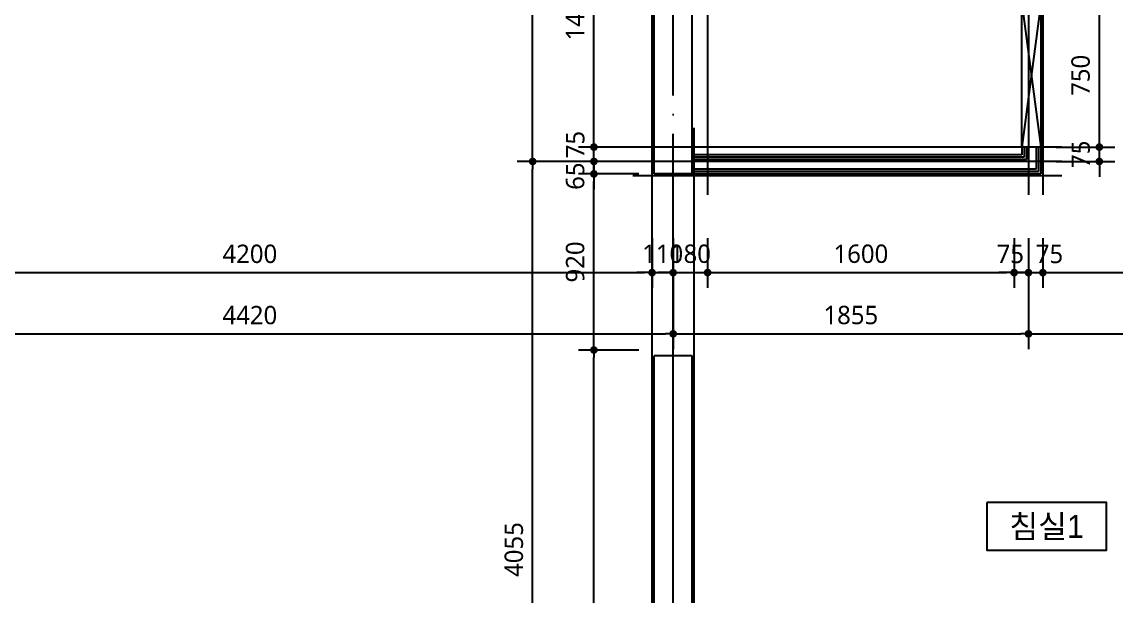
# Model space of a CAD drawing. Header units: millimetres. Extents: x 0 to 92204, y -190080 to 23760.
# Drawn here: x 66415 to 72128, y -38691 to -35691 of the extents above; entities that cross this region are included whole.
import ezdxf
from ezdxf.enums import TextEntityAlignment as Align
from ezdxf.xclip import XClip

# ---------------------------------------------------------------- set-up
doc = ezdxf.new("R2010")
doc.units = ezdxf.units.MM
doc.header["$LTSCALE"] = 100
doc.header["$XCLIPFRAME"] = 0
doc.linetypes.add('AUDIT_D_220706163347-0', pattern=[0])
doc.linetypes.add('CEN', pattern=[62, 60, -1, 0, -1])
doc.layers.get('defpoints').update_dxf_attribs({"color": 139})
for name, color, linetype in [('AA-XXXX-DIMS', 7, 'Continuous'), ('CEN_CON', 1, 'CEN'), ('CONC', 2, 'Continuous'), ('DIM', 7, 'AUDIT_D_220706163347-0'), ('MC', 135, 'Continuous'), ('WAL_DRY', 7, 'Continuous'), ('실명', 3, 'AUDIT_D_220706163347-0'), ('실명박스', 7, 'AUDIT_D_220706163347-0'), ('창호-open', 4, 'Continuous')]:
    doc.layers.add(name, color=color, linetype=linetype)
doc.styles.add('HAUD01', font='Dotum.ttf')
doc.styles.add('맑은 고딕', font='malgun.ttf')
doc.dimstyles.new('NDIM40-in', dxfattribs={"dimscale": 40, "dimtxt": 2.4, "dimasz": 1, "dimexe": 2, "dimexo": 2, "dimgap": 1.2, "dimtad": 1, "dimdec": 0, "dimrnd": 0.25, "dimzin": 0, "dimdsep": 46, "dimtxsty": '맑은 고딕', "dimblk": 'DOT', "dimcen": 5, "dimclrd": 256, "dimclre": 256, "dimclrt": 3, "dimadec": 0, "dimazin": 0, "dimtfac": 1, "dimtdec": 0, "dimtix": 1, "dimtmove": 2, "dimatfit": 1, "dimldrblk": 'DIMDOT', "dimfxl": 0, "dimtolj": 1, "dimtzin": 0, "dimarcsym": 0})

# ---------------------------------------------------------------- blocks, each defined once
blk = doc.blocks.new('U-84A(확장)')
at = {"layer": 'CEN_CON'}
for p, q in [((10785, -300), (10785, 10635)), ((12640, 10635), (12640, 5380)), ((12815, 5555), (10575, 5555))]:
    blk.add_line(p, q, dxfattribs=at)
at = {"layer": 'CONC'}
for p, q in [((10685, 5490), (10685, 7680)), ((10885, 5490), (10885, 7680)), ((10885, 5490), (10685, 5490)), ((10685, 2140), (10685, 4540)), ((10885, 4540), (10685, 4540)), ((10885, 2140), (10885, 4540))]:
    blk.add_line(p, q, dxfattribs=at)
at = {"layer": 'MC'}
for p, q in [((10675, -300), (10675, 10635)), ((12715, 10635), (12715, 5380)), ((10965, 7245), (10965, 5380)), ((10895, -300), (10895, 5730)), ((12815, 5630), (10575, 5630)), ((12815, 5480), (10575, 5480))]:
    blk.add_line(p, q, dxfattribs=at)
at = {"layer": 'WAL_DRY'}
for p, q in [((12605, 5630), (12605, 5590)), ((12617.5, 5630), (12617.5, 5577.5)), ((12630, 5630), (12630, 5565)), ((12680, 5630), (12680, 5515)), ((12692.5, 5630), (12692.5, 5502.5)), ((12705, 5630), (12705, 5490)), ((12605, 5590), (10885, 5590)), ((12617.5, 5577.5), (10885, 5577.5)), ((12630, 5565), (10885, 5565)), ((12680, 5515), (10885, 5515)), ((12692.5, 5502.5), (10885, 5502.5)), ((12705, 5490), (10885, 5490))]:
    blk.add_line(p, q, dxfattribs=at)
blk = doc.blocks.new('_Dot')
at = {"color": 0, "linetype": 'ByBlock', "lineweight": -2}
blk.add_line((-0.5, 0), (-1, 0), dxfattribs=at)
at = {"color": 0, "linetype": 'ByBlock', "const_width": 0.5}
blk.add_lwpolyline([(-0.25, 0, 1), (0.25, 0, 1)], format="xyb", close=True, dxfattribs=at)
blk = doc.blocks.new('*D592')
at = {"layer": 'defpoints', "color": 0, "transparency": 16777216}
for p in [(65505.2, -36740.4), (69705.2, -36740.4), (69705.2, -37001.1)]:
    blk.add_point(p, dxfattribs=at)
at = {"layer": 'DIM', "lineweight": -2, "transparency": 16777216}
for p, q in [((65505.2, -36820.4), (65505.2, -37081.1)), ((69705.2, -36820.4), (69705.2, -37081.1)), ((65545.2, -37001.1), (69665.2, -37001.1))]:
    blk.add_line(p, q, dxfattribs=at)
at = {"layer": 'DIM', "lineweight": -2, "transparency": 16777216, "xscale": 40, "yscale": 40, "zscale": 40, "rotation": 180}
blk.add_blockref('_Dot', (65505.2, -37001.1), dxfattribs=at)
at = {"layer": 'DIM', "lineweight": -2, "transparency": 16777216, "xscale": 40, "yscale": 40, "zscale": 40}
blk.add_blockref('_Dot', (69705.2, -37001.1), dxfattribs=at)
at = {"layer": 'DIM', "color": 3, "transparency": 16777216, "insert": (67605.2, -36903.5), "char_height": 96, "attachment_point": 5, "style": '맑은 고딕'}
blk.add_mtext('\\A1;4200', dxfattribs=at)
blk = doc.blocks.new('DIMDOT')
at = {"layer": 'AA-XXXX-DIMS'}
for p, q in [((0, -1.5), (0, 1.5)), ((-1.5, 0), (1.5, 0))]:
    blk.add_line(p, q, dxfattribs=at)
for radius in [0.5, 0.25]:
    blk.add_circle((0, 0), radius, dxfattribs=at)
blk = doc.blocks.new('*D593')
at = {"layer": 'defpoints', "color": 0, "transparency": 16777216}
for p in [(69705.2, -36740.4), (69815.2, -36740.4), (69815.2, -37001.1)]:
    blk.add_point(p, dxfattribs=at)
at = {"layer": 'DIM', "lineweight": -2, "transparency": 16777216}
for p, q in [((69705.2, -36820.4), (69705.2, -37081.1)), ((69815.2, -36820.4), (69815.2, -37081.1)), ((69665.2, -37001.1), (69625.2, -37001.1)), ((69705.2, -37001.1), (69815.2, -37001.1)), ((69855.2, -37001.1), (69895.2, -37001.1))]:
    blk.add_line(p, q, dxfattribs=at)
at = {"layer": 'DIM', "lineweight": -2, "transparency": 16777216, "xscale": 40, "yscale": 40, "zscale": 40}
blk.add_blockref('_Dot', (69705.2, -37001.1), dxfattribs=at)
at = {"layer": 'DIM', "lineweight": -2, "transparency": 16777216, "xscale": 40, "yscale": 40, "zscale": 40, "rotation": 180}
blk.add_blockref('_Dot', (69815.2, -37001.1), dxfattribs=at)
at = {"layer": 'DIM', "color": 3, "transparency": 16777216, "insert": (69760.2, -36903.2), "char_height": 96, "attachment_point": 5, "style": '맑은 고딕'}
blk.add_mtext('\\A1;110', dxfattribs=at)
blk = doc.blocks.new('*D594')
at = {"layer": 'defpoints', "color": 0, "transparency": 16777216}
for p in [(69815.2, -36740.4), (69995.2, -36740.4), (69995.2, -37001.1)]:
    blk.add_point(p, dxfattribs=at)
at = {"layer": 'DIM', "lineweight": -2, "transparency": 16777216}
for p, q in [((69815.2, -36820.4), (69815.2, -37081.1)), ((69995.2, -36820.4), (69995.2, -37081.1)), ((69775.2, -37001.1), (69735.2, -37001.1)), ((69815.2, -37001.1), (69995.2, -37001.1)), ((70035.2, -37001.1), (70075.2, -37001.1))]:
    blk.add_line(p, q, dxfattribs=at)
at = {"layer": 'DIM', "lineweight": -2, "transparency": 16777216, "xscale": 40, "yscale": 40, "zscale": 40}
blk.add_blockref('_Dot', (69815.2, -37001.1), dxfattribs=at)
at = {"layer": 'DIM', "lineweight": -2, "transparency": 16777216, "xscale": 40, "yscale": 40, "zscale": 40, "rotation": 180}
blk.add_blockref('_Dot', (69995.2, -37001.1), dxfattribs=at)
at = {"layer": 'DIM', "color": 3, "transparency": 16777216, "insert": (69905.2, -36903.2), "char_height": 96, "attachment_point": 5, "style": '맑은 고딕'}
blk.add_mtext('\\A1;180', dxfattribs=at)
blk = doc.blocks.new('*D595')
at = {"layer": 'defpoints', "color": 0, "transparency": 16777216}
for p in [(69995.2, -36740.4), (71595.2, -36740.4), (71595.2, -37001.1)]:
    blk.add_point(p, dxfattribs=at)
at = {"layer": 'DIM', "lineweight": -2, "transparency": 16777216}
for p, q in [((69995.2, -36820.4), (69995.2, -37081.1)), ((71595.2, -36820.4), (71595.2, -37081.1)), ((70035.2, -37001.1), (71555.2, -37001.1))]:
    blk.add_line(p, q, dxfattribs=at)
at = {"layer": 'DIM', "lineweight": -2, "transparency": 16777216, "xscale": 40, "yscale": 40, "zscale": 40, "rotation": 180}
blk.add_blockref('_Dot', (69995.2, -37001.1), dxfattribs=at)
at = {"layer": 'DIM', "lineweight": -2, "transparency": 16777216, "xscale": 40, "yscale": 40, "zscale": 40}
blk.add_blockref('_Dot', (71595.2, -37001.1), dxfattribs=at)
at = {"layer": 'DIM', "color": 3, "transparency": 16777216, "insert": (70795.2, -36903.2), "char_height": 96, "attachment_point": 5, "style": '맑은 고딕'}
blk.add_mtext('\\A1;1600', dxfattribs=at)
blk = doc.blocks.new('*D596')
at = {"layer": 'defpoints', "color": 0, "transparency": 16777216}
for p in [(71595.2, -36740.4), (71670.2, -36740.4), (71670.2, -37001.1)]:
    blk.add_point(p, dxfattribs=at)
at = {"layer": 'DIM', "lineweight": -2, "transparency": 16777216}
for p, q in [((71595.2, -36820.4), (71595.2, -37081.1)), ((71670.2, -36820.4), (71670.2, -37081.1)), ((71555.2, -37001.1), (71515.2, -37001.1)), ((71595.2, -37001.1), (71670.2, -37001.1)), ((71710.2, -37001.1), (71750.2, -37001.1))]:
    blk.add_line(p, q, dxfattribs=at)
at = {"layer": 'DIM', "lineweight": -2, "transparency": 16777216, "xscale": 40, "yscale": 40, "zscale": 40}
blk.add_blockref('_Dot', (71595.2, -37001.1), dxfattribs=at)
at = {"layer": 'DIM', "lineweight": -2, "transparency": 16777216, "xscale": 40, "yscale": 40, "zscale": 40, "rotation": 180}
blk.add_blockref('_Dot', (71670.2, -37001.1), dxfattribs=at)
at = {"layer": 'DIM', "color": 3, "transparency": 16777216, "insert": (71575.1, -36904.3), "char_height": 96, "attachment_point": 5, "style": '맑은 고딕'}
blk.add_mtext('\\A1;75', dxfattribs=at)
blk = doc.blocks.new('*D597')
at = {"layer": 'defpoints', "color": 0, "transparency": 16777216}
for p in [(71670.2, -36740.4), (71745.2, -36740.4), (71745.2, -37001.1)]:
    blk.add_point(p, dxfattribs=at)
at = {"layer": 'DIM', "lineweight": -2, "transparency": 16777216}
for p, q in [((71670.2, -36820.4), (71670.2, -37081.1)), ((71745.2, -36820.4), (71745.2, -37081.1)), ((71630.2, -37001.1), (71590.2, -37001.1)), ((71670.2, -37001.1), (71745.2, -37001.1)), ((71785.2, -37001.1), (71825.2, -37001.1))]:
    blk.add_line(p, q, dxfattribs=at)
at = {"layer": 'DIM', "lineweight": -2, "transparency": 16777216, "xscale": 40, "yscale": 40, "zscale": 40}
blk.add_blockref('_Dot', (71670.2, -37001.1), dxfattribs=at)
at = {"layer": 'DIM', "lineweight": -2, "transparency": 16777216, "xscale": 40, "yscale": 40, "zscale": 40, "rotation": 180}
blk.add_blockref('_Dot', (71745.2, -37001.1), dxfattribs=at)
at = {"layer": 'DIM', "color": 3, "transparency": 16777216, "insert": (71779.7, -36904.3), "char_height": 96, "attachment_point": 5, "style": '맑은 고딕'}
blk.add_mtext('\\A1;75', dxfattribs=at)
blk = doc.blocks.new('*D598')
at = {"layer": 'defpoints', "color": 0, "transparency": 16777216}
for p in [(71745.2, -36740.4), (72925.2, -36740.4), (72925.2, -37001.1)]:
    blk.add_point(p, dxfattribs=at)
at = {"layer": 'DIM', "lineweight": -2, "transparency": 16777216}
for p, q in [((71745.2, -36820.4), (71745.2, -37081.1)), ((72925.2, -36820.4), (72925.2, -37081.1)), ((71785.2, -37001.1), (72885.2, -37001.1))]:
    blk.add_line(p, q, dxfattribs=at)
at = {"layer": 'DIM', "lineweight": -2, "transparency": 16777216, "xscale": 40, "yscale": 40, "zscale": 40, "rotation": 180}
blk.add_blockref('_Dot', (71745.2, -37001.1), dxfattribs=at)
at = {"layer": 'DIM', "lineweight": -2, "transparency": 16777216, "xscale": 40, "yscale": 40, "zscale": 40}
blk.add_blockref('_Dot', (72925.2, -37001.1), dxfattribs=at)
at = {"layer": 'DIM', "color": 3, "transparency": 16777216, "insert": (72335.2, -36903.2), "char_height": 96, "attachment_point": 5, "style": '맑은 고딕'}
blk.add_mtext('\\A1;1180', dxfattribs=at)
blk = doc.blocks.new('*D601')
at = {"layer": 'defpoints', "color": 0, "transparency": 16777216}
for p in [(71670.2, -36740.4), (73660.2, -36740.4), (73660.2, -37321.1)]:
    blk.add_point(p, dxfattribs=at)
at = {"layer": 'DIM', "lineweight": -2, "transparency": 16777216}
for p, q in [((71670.2, -36820.4), (71670.2, -37401.1)), ((73660.2, -36820.4), (73660.2, -37401.1)), ((71710.2, -37321.1), (73620.2, -37321.1))]:
    blk.add_line(p, q, dxfattribs=at)
at = {"layer": 'DIM', "lineweight": -2, "transparency": 16777216, "xscale": 40, "yscale": 40, "zscale": 40, "rotation": 180}
blk.add_blockref('_Dot', (71670.2, -37321.1), dxfattribs=at)
at = {"layer": 'DIM', "lineweight": -2, "transparency": 16777216, "xscale": 40, "yscale": 40, "zscale": 40}
blk.add_blockref('_Dot', (73660.2, -37321.1), dxfattribs=at)
at = {"layer": 'DIM', "color": 3, "transparency": 16777216, "insert": (72665.2, -37223.2), "char_height": 96, "attachment_point": 5, "style": '맑은 고딕'}
blk.add_mtext('\\A1;1990', dxfattribs=at)
blk = doc.blocks.new('*D602')
at = {"layer": 'defpoints', "color": 0, "transparency": 16777216}
for p in [(69815.2, -36740.4), (71670.2, -36740.4), (71670.2, -37321.1)]:
    blk.add_point(p, dxfattribs=at)
at = {"layer": 'DIM', "lineweight": -2, "transparency": 16777216}
for p, q in [((69815.2, -36820.4), (69815.2, -37401.1)), ((71670.2, -36820.4), (71670.2, -37401.1)), ((69855.2, -37321.1), (71630.2, -37321.1))]:
    blk.add_line(p, q, dxfattribs=at)
at = {"layer": 'DIM', "lineweight": -2, "transparency": 16777216, "xscale": 40, "yscale": 40, "zscale": 40, "rotation": 180}
blk.add_blockref('_Dot', (69815.2, -37321.1), dxfattribs=at)
at = {"layer": 'DIM', "lineweight": -2, "transparency": 16777216, "xscale": 40, "yscale": 40, "zscale": 40}
blk.add_blockref('_Dot', (71670.2, -37321.1), dxfattribs=at)
at = {"layer": 'DIM', "color": 3, "transparency": 16777216, "insert": (70742.7, -37223.2), "char_height": 96, "attachment_point": 5, "style": '맑은 고딕'}
blk.add_mtext('\\A1;1855', dxfattribs=at)
blk = doc.blocks.new('*D603')
at = {"layer": 'defpoints', "color": 0, "transparency": 16777216}
for p in [(65395.2, -36740.4), (69815.2, -36740.4), (69815.2, -37321.1)]:
    blk.add_point(p, dxfattribs=at)
at = {"layer": 'DIM', "lineweight": -2, "transparency": 16777216}
for p, q in [((65395.2, -36820.4), (65395.2, -37401.1)), ((69815.2, -36820.4), (69815.2, -37401.1)), ((65435.2, -37321.1), (69775.2, -37321.1))]:
    blk.add_line(p, q, dxfattribs=at)
at = {"layer": 'DIM', "lineweight": -2, "transparency": 16777216, "xscale": 40, "yscale": 40, "zscale": 40, "rotation": 180}
blk.add_blockref('_Dot', (65395.2, -37321.1), dxfattribs=at)
at = {"layer": 'DIM', "lineweight": -2, "transparency": 16777216, "xscale": 40, "yscale": 40, "zscale": 40}
blk.add_blockref('_Dot', (69815.2, -37321.1), dxfattribs=at)
at = {"layer": 'DIM', "color": 3, "transparency": 16777216, "insert": (67605.2, -37223.5), "char_height": 96, "attachment_point": 5, "style": '맑은 고딕'}
blk.add_mtext('\\A1;4420', dxfattribs=at)
blk = doc.blocks.new('*D538')
at = {"layer": 'defpoints', "color": 0, "transparency": 16777216}
for p in [(69401.4, -37405.4), (69715.2, -37405.4), (69715.2, -40475.4)]:
    blk.add_point(p, dxfattribs=at)
at = {"layer": 'DIM', "lineweight": -2, "transparency": 16777216}
for p, q in [((69635.2, -37405.4), (69321.4, -37405.4)), ((69401.4, -40435.4), (69401.4, -37445.4)), ((69635.2, -40475.4), (69321.4, -40475.4))]:
    blk.add_line(p, q, dxfattribs=at)
at = {"layer": 'DIM', "lineweight": -2, "transparency": 16777216, "xscale": 40, "yscale": 40, "zscale": 40}
for p, rotation in [((69401.4, -37405.4), 90), ((69401.4, -40475.4), 270)]:
    blk.add_blockref('_Dot', p, dxfattribs=dict(at, rotation=rotation))
at = {"layer": 'DIM', "color": 3, "transparency": 16777216, "insert": (69303.8, -38940.4), "char_height": 96, "attachment_point": 5, "rotation": 90, "style": '맑은 고딕'}
blk.add_mtext('\\A1;3070', dxfattribs=at)
blk = doc.blocks.new('*D539')
at = {"layer": 'defpoints', "color": 0, "transparency": 16777216}
for p in [(69401.4, -36485.4), (69715.2, -36485.4), (69715.2, -37405.4)]:
    blk.add_point(p, dxfattribs=at)
at = {"layer": 'DIM', "lineweight": -2, "transparency": 16777216}
for p, q in [((69635.2, -36485.4), (69321.4, -36485.4)), ((69401.4, -37365.4), (69401.4, -36525.4)), ((69635.2, -37405.4), (69321.4, -37405.4))]:
    blk.add_line(p, q, dxfattribs=at)
at = {"layer": 'DIM', "lineweight": -2, "transparency": 16777216, "xscale": 40, "yscale": 40, "zscale": 40}
for p, rotation in [((69401.4, -36485.4), 90), ((69401.4, -37405.4), 270)]:
    blk.add_blockref('_Dot', p, dxfattribs=dict(at, rotation=rotation))
at = {"layer": 'DIM', "color": 3, "transparency": 16777216, "insert": (69303.8, -36945.4), "char_height": 96, "attachment_point": 5, "rotation": 90, "style": '맑은 고딕'}
blk.add_mtext('\\A1;920', dxfattribs=at)
blk = doc.blocks.new('*D540')
at = {"layer": 'defpoints', "color": 0, "transparency": 16777216}
for p in [(69401.4, -36420.4), (69715.2, -36420.4), (69715.2, -36485.4)]:
    blk.add_point(p, dxfattribs=at)
at = {"layer": 'DIM', "lineweight": -2, "transparency": 16777216}
for p, q in [((69401.4, -36380.4), (69401.4, -36340.4)), ((69635.2, -36420.4), (69321.4, -36420.4)), ((69401.4, -36485.4), (69401.4, -36420.4)), ((69635.2, -36485.4), (69321.4, -36485.4)), ((69401.4, -36525.4), (69401.4, -36565.4))]:
    blk.add_line(p, q, dxfattribs=at)
at = {"layer": 'DIM', "lineweight": -2, "transparency": 16777216, "xscale": 40, "yscale": 40, "zscale": 40}
for p, rotation in [((69401.4, -36420.4), 270), ((69401.4, -36485.4), 90)]:
    blk.add_blockref('_Dot', p, dxfattribs=dict(at, rotation=rotation))
at = {"layer": 'DIM', "color": 3, "transparency": 16777216, "insert": (69303.8, -36497.2), "char_height": 96, "attachment_point": 5, "rotation": 90, "style": '맑은 고딕'}
blk.add_mtext('\\A1;65', dxfattribs=at)
blk = doc.blocks.new('*D541')
at = {"layer": 'defpoints', "color": 0, "transparency": 16777216}
for p in [(69401.4, -36345.4), (69715.2, -36345.4), (69715.2, -36420.4)]:
    blk.add_point(p, dxfattribs=at)
at = {"layer": 'DIM', "lineweight": -2, "transparency": 16777216}
for p, q in [((69401.4, -36305.4), (69401.4, -36265.4)), ((69635.2, -36345.4), (69321.4, -36345.4)), ((69401.4, -36420.4), (69401.4, -36345.4)), ((69635.2, -36420.4), (69321.4, -36420.4)), ((69401.4, -36460.4), (69401.4, -36500.4))]:
    blk.add_line(p, q, dxfattribs=at)
at = {"layer": 'DIM', "lineweight": -2, "transparency": 16777216, "xscale": 40, "yscale": 40, "zscale": 40}
for p, rotation in [((69401.4, -36345.4), 270), ((69401.4, -36420.4), 90)]:
    blk.add_blockref('_Dot', p, dxfattribs=dict(at, rotation=rotation))
at = {"layer": 'DIM', "color": 3, "transparency": 16777216, "insert": (69304.6, -36332.5), "char_height": 96, "attachment_point": 5, "rotation": 90, "style": '맑은 고딕'}
blk.add_mtext('\\A1;75', dxfattribs=at)
blk = doc.blocks.new('*D542')
at = {"layer": 'defpoints', "color": 0, "transparency": 16777216}
for p in [(69401.4, -34945.4), (69715.2, -34945.4), (69715.2, -36345.4)]:
    blk.add_point(p, dxfattribs=at)
at = {"layer": 'DIM', "lineweight": -2, "transparency": 16777216}
for p, q in [((69635.2, -34945.4), (69321.4, -34945.4)), ((69401.4, -36305.4), (69401.4, -34985.4)), ((69635.2, -36345.4), (69321.4, -36345.4))]:
    blk.add_line(p, q, dxfattribs=at)
at = {"layer": 'DIM', "lineweight": -2, "transparency": 16777216, "xscale": 40, "yscale": 40, "zscale": 40}
for p, rotation in [((69401.4, -34945.4), 90), ((69401.4, -36345.4), 270)]:
    blk.add_blockref('_Dot', p, dxfattribs=dict(at, rotation=rotation))
at = {"layer": 'DIM', "color": 3, "transparency": 16777216, "insert": (69303.5, -35645.4), "char_height": 96, "attachment_point": 5, "rotation": 90, "style": '맑은 고딕'}
blk.add_mtext('\\A1;1400', dxfattribs=at)
blk = doc.blocks.new('*D545')
at = {"layer": 'defpoints', "color": 0, "transparency": 16777216}
for p in [(69081.4, -33835.4), (69705.2, -33835.4), (69709.2, -36420.4)]:
    blk.add_point(p, dxfattribs=at)
at = {"layer": 'DIM', "lineweight": -2, "transparency": 16777216}
for p, q in [((69625.2, -33835.4), (69001.4, -33835.4)), ((69081.4, -36380.4), (69081.4, -33875.4)), ((69629.2, -36420.4), (69001.4, -36420.4))]:
    blk.add_line(p, q, dxfattribs=at)
at = {"layer": 'DIM', "lineweight": -2, "transparency": 16777216, "xscale": 40, "yscale": 40, "zscale": 40}
for p, rotation in [((69081.4, -33835.4), 90), ((69081.4, -36420.4), 270)]:
    blk.add_blockref('_Dot', p, dxfattribs=dict(at, rotation=rotation))
at = {"layer": 'DIM', "color": 3, "transparency": 16777216, "insert": (68983.8, -35127.9), "char_height": 96, "attachment_point": 5, "rotation": 90, "style": '맑은 고딕'}
blk.add_mtext('\\A1;2585', dxfattribs=at)
blk = doc.blocks.new('*D546')
at = {"layer": 'defpoints', "color": 0, "transparency": 16777216}
for p in [(69081.4, -36420.4), (69705.2, -36420.4), (69711.2, -40475.4)]:
    blk.add_point(p, dxfattribs=at)
at = {"layer": 'DIM', "lineweight": -2, "transparency": 16777216}
for p, q in [((69625.2, -36420.4), (69001.4, -36420.4)), ((69081.4, -40435.4), (69081.4, -36460.4)), ((69631.2, -40475.4), (69001.4, -40475.4))]:
    blk.add_line(p, q, dxfattribs=at)
at = {"layer": 'DIM', "lineweight": -2, "transparency": 16777216, "xscale": 40, "yscale": 40, "zscale": 40}
for p, rotation in [((69081.4, -36420.4), 90), ((69081.4, -40475.4), 270)]:
    blk.add_blockref('_Dot', p, dxfattribs=dict(at, rotation=rotation))
at = {"layer": 'DIM', "color": 3, "transparency": 16777216, "insert": (68983.8, -38447.9), "char_height": 96, "attachment_point": 5, "rotation": 90, "style": '맑은 고딕'}
blk.add_mtext('\\A1;4055', dxfattribs=at)
blk = doc.blocks.new('*D547')
at = {"layer": 'defpoints', "color": 0, "transparency": 16777216}
for p in [(71735.2, -36345.4), (72040.3, -36345.4), (71735.2, -36420.4)]:
    blk.add_point(p, dxfattribs=at)
at = {"layer": 'DIM', "lineweight": -2, "transparency": 16777216}
for p, q in [((72040.3, -36305.4), (72040.3, -36265.4)), ((71815.2, -36345.4), (72120.3, -36345.4)), ((72040.3, -36420.4), (72040.3, -36345.4)), ((71815.2, -36420.4), (72120.3, -36420.4)), ((72040.3, -36460.4), (72040.3, -36500.4))]:
    blk.add_line(p, q, dxfattribs=at)
at = {"layer": 'DIM', "lineweight": -2, "transparency": 16777216, "xscale": 40, "yscale": 40, "zscale": 40}
for p, rotation in [((72040.3, -36345.4), 270), ((72040.3, -36420.4), 90)]:
    blk.add_blockref('_Dot', p, dxfattribs=dict(at, rotation=rotation))
at = {"layer": 'DIM', "color": 3, "transparency": 16777216, "insert": (71943.5, -36382.9), "char_height": 96, "attachment_point": 5, "rotation": 90, "style": '맑은 고딕'}
blk.add_mtext('\\A1;75', dxfattribs=at)
blk = doc.blocks.new('*D548')
at = {"layer": 'defpoints', "color": 0, "transparency": 16777216}
for p in [(71735.2, -35595.4), (72040.3, -35595.4), (71735.2, -36345.4)]:
    blk.add_point(p, dxfattribs=at)
at = {"layer": 'DIM', "lineweight": -2, "transparency": 16777216}
for p, q in [((71815.2, -35595.4), (72120.3, -35595.4)), ((72040.3, -36305.4), (72040.3, -35635.4)), ((71815.2, -36345.4), (72120.3, -36345.4))]:
    blk.add_line(p, q, dxfattribs=at)
at = {"layer": 'DIM', "lineweight": -2, "transparency": 16777216, "xscale": 40, "yscale": 40, "zscale": 40}
for p, rotation in [((72040.3, -35595.4), 90), ((72040.3, -36345.4), 270)]:
    blk.add_blockref('_Dot', p, dxfattribs=dict(at, rotation=rotation))
at = {"layer": 'DIM', "color": 3, "transparency": 16777216, "insert": (71942.7, -35970.4), "char_height": 96, "attachment_point": 5, "rotation": 90, "style": '맑은 고딕'}
blk.add_mtext('\\A1;750', dxfattribs=at)

msp = doc.modelspace()

# ---------------------------------------------------------------- linework, layer by layer
at = {"layer": '실명박스'}
msp.add_lwpolyline([(71452.9, -38201.4), (71452.9, -38451.4), (72078.2, -38451.4), (72078.2, -38201.4)], close=True, dxfattribs=at)
at = {"layer": '창호-open'}
for p, q in [((71735.2, -35595.4), (71635.2, -36345.4)), ((71635.2, -35595.4), (71735.2, -36345.4))]:
    msp.add_line(p, q, dxfattribs=at)
msp.add_lwpolyline([(71635.2, -35595.4), (71735.2, -35595.4), (71735.2, -36345.4), (71635.2, -36345.4)], close=True, dxfattribs=at)

# ---------------------------------------------------------------- block references
ref = msp.add_blockref('U-84A(확장)', (59030.2, -41975.4))
XClip(ref).set_block_clipping_path([(-1194.1410816024, -300), (15235, 13425)])

# ---------------------------------------------------------------- texts
at = {"layer": '실명', "style": 'HAUD01'}
msp.add_text('침실1', height=120, dxfattribs=at).set_placement((71764.4, -38324.6), align=Align.MIDDLE)

# ---------------------------------------------------------------- dimensions: what is measured, and where the dimension line sits
at = {"layer": 'DIM'}
for base, p1, p2, angle, picture, middle in [((69081.4, -33835.4), (69709.2, -36420.4), (69705.2, -33835.4), 90, '*D545', (68983.8, -35127.9)), ((69401.4, -34945.4), (69715.2, -36345.4), (69715.2, -34945.4), 90, '*D542', (69303.5, -35645.4)), ((72040.3, -35595.4), (71735.2, -36345.4), (71735.2, -35595.4), 270, '*D548', (71942.7, -35970.4)), ((72040.3, -36345.4), (71735.2, -36420.4), (71735.2, -36345.4), 270, '*D547', (71943.5, -36382.9)), ((69081.4, -36420.4), (69711.2, -40475.4), (69705.2, -36420.4), 90, '*D546', (68983.8, -38447.9)), ((69401.4, -36485.4), (69715.2, -37405.4), (69715.2, -36485.4), 90, '*D539', (69303.8, -36945.4)), ((69815.2, -37321.1), (65395.2, -36740.4), (69815.2, -36740.4), 180, '*D603', (67605.2, -37223.5)), ((69705.2, -37001.1), (65505.2, -36740.4), (69705.2, -36740.4), 180, '*D592', (67605.2, -36903.5)), ((69815.2, -37001.1), (69705.2, -36740.4), (69815.2, -36740.4), 180, '*D593', (69760.2, -36903.2)), ((69995.2, -37001.1), (69815.2, -36740.4), (69995.2, -36740.4), 180, '*D594', (69905.2, -36903.2)), ((71670.2, -37321.1), (69815.2, -36740.4), (71670.2, -36740.4), 180, '*D602', (70742.7, -37223.2)), ((71595.2, -37001.1), (69995.2, -36740.4), (71595.2, -36740.4), 180, '*D595', (70795.2, -36903.2)), ((73660.2, -37321.1), (71670.2, -36740.4), (73660.2, -36740.4), 180, '*D601', (72665.2, -37223.2)), ((72925.2, -37001.1), (71745.2, -36740.4), (72925.2, -36740.4), 180, '*D598', (72335.2, -36903.2)), ((69401.4, -37405.4), (69715.2, -40475.4), (69715.2, -37405.4), 90, '*D538', (69303.8, -38940.4))]:
    dim = msp.add_linear_dim(base=base, p1=p1, p2=p2, angle=angle, dimstyle='NDIM40-in', override={"dimscale": 40}, dxfattribs=at)
    dim.commit()
    dim.dimension.update_dxf_attribs({"geometry": picture, "text_midpoint": middle})
for base, p1, p2, angle, picture, middle in [((69401.4, -36345.4), (69715.2, -36420.4), (69715.2, -36345.4), 90, '*D541', (69304.6, -36332.5)), ((69401.4, -36420.4), (69715.2, -36485.4), (69715.2, -36420.4), 90, '*D540', (69303.8, -36497.2)), ((71670.2, -37001.1), (71595.2, -36740.4), (71670.2, -36740.4), 180, '*D596', (71575.1, -36904.3)), ((71745.2, -37001.1), (71670.2, -36740.4), (71745.2, -36740.4), 180, '*D597', (71779.7, -36904.3))]:
    dim = msp.add_linear_dim(base=base, p1=p1, p2=p2, angle=angle, dimstyle='NDIM40-in', override={"dimscale": 40}, dxfattribs=at)
    dim.commit()
    dim.dimension.update_dxf_attribs({"geometry": picture, "text_midpoint": middle, "dimtype": 160})

doc.saveas('drawing.dxf')
